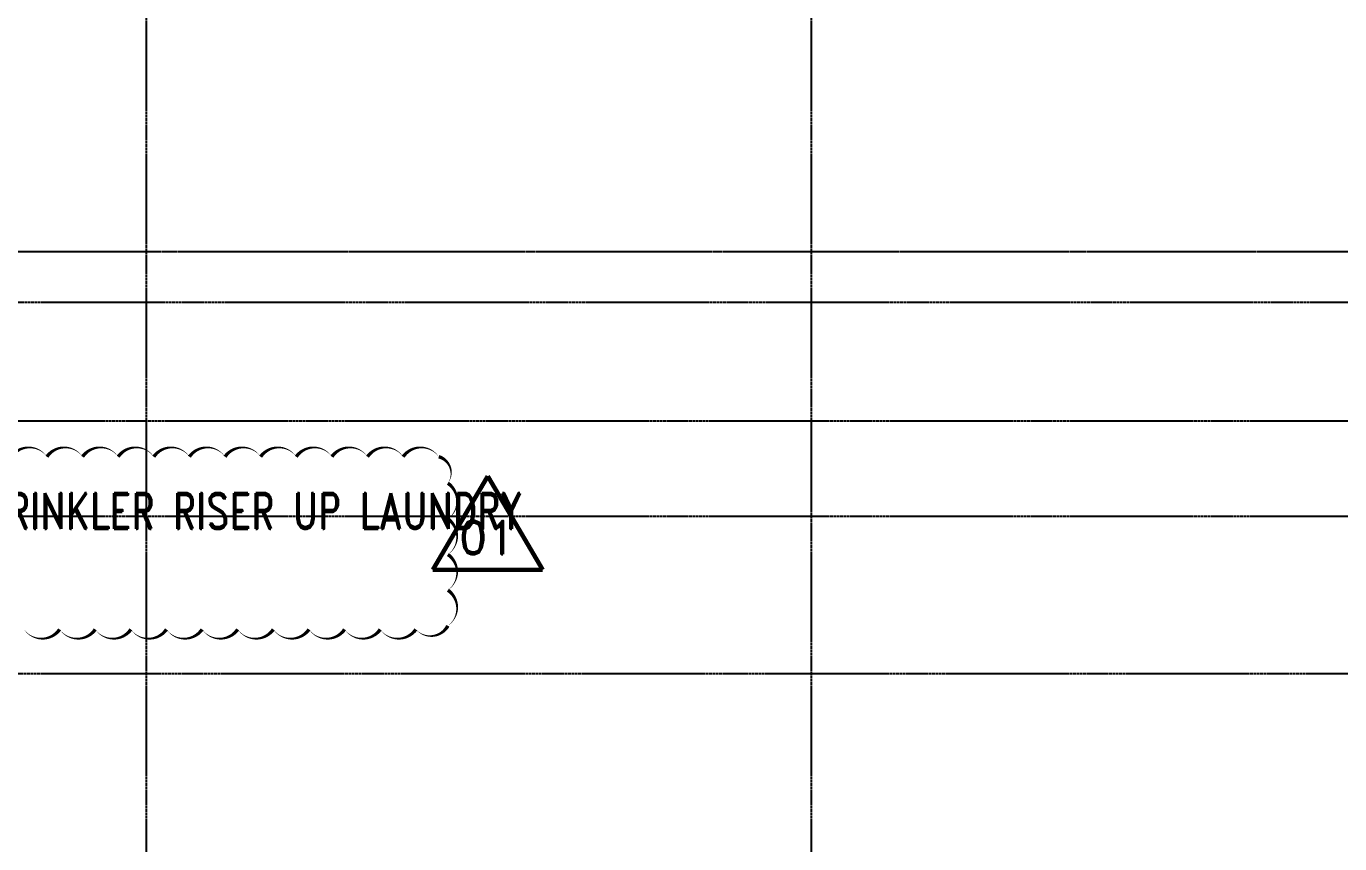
# Model space of a CAD drawing. Header units: inches. Extents: x -6955 to 13123, y -1334 to 3701.
# Drawn here: x 2073.2 to 2515.7, y 1990.3 to 2265.5 of the extents above; entities that cross this region are included whole.
import ezdxf
from ezdxf.enums import TextEntityAlignment as Align

# ---------------------------------------------------------------- set-up
doc = ezdxf.new("R2010")
doc.units = ezdxf.units.IN
doc.header["$MEASUREMENT"] = 0
doc.linetypes.add('CENTER2', pattern=[1.125, 0.75, -0.125, 0.125, -0.125])
doc.linetypes.add('DASHDOT2', pattern=[0.5, 0.25, -0.125, 0, -0.125])
for name, color, linetype in [('A-Grid(SmallScale)', 11, 'CENTER2'), ('details', 7, 'Continuous'), ('REVISION', 7, 'Continuous')]:
    doc.layers.add(name, color=color, linetype=linetype)
doc.layers.add('Zoning Envelope', color=7, linetype='DASHDOT2', true_color=0xaa0061)
doc.styles.add('PDA1', font='ROMAND', dxfattribs={"width": 0.755})
doc.styles.add('ROMAND', font='romand', dxfattribs={"height": 9})

# ---------------------------------------------------------------- blocks, each defined once
blk = doc.blocks.new('VV')
at = {"layer": 'REVISION', "const_width": 1.5}
for points in [[(6812.74, 2143.17), (6794.23, 2111.65)], [(6812.74, 2143.17), (6831.25, 2111.65)], [(6794.23, 2111.65), (6831.25, 2111.65)]]:
    blk.add_lwpolyline(points, dxfattribs=at)
at = {"layer": 'REVISION', "style": 'ROMAND'}
blk.add_attdef('REV', text='', height=11.17, dxfattribs=at).set_placement((6812.58, 2122.52), align=Align.MIDDLE)

msp = doc.modelspace()

# ---------------------------------------------------------------- linework, layer by layer
at = {"layer": 'A-Grid(SmallScale)'}
for p, q in [((2113.5897, 3132.3201), (2113.5897, 1223.6428)), ((2337.5897, 3132.3201), (2337.5897, 1223.6428)), ((3801.5897, 2189.5773), (-6.4103, 2189.5773)), ((11.8129, 2172.5773), (3801.5897, 2172.5773)), ((8.4747, 2132.5773), (3801.5897, 2132.5773)), ((8.4747, 2100.5773), (3801.5897, 2100.5773)), ((-6.4103, 2047.5773), (3801.5897, 2047.5773))]:
    msp.add_line(p, q, dxfattribs=at)
at = {"layer": 'REVISION'}
msp.add_lwpolyline([(2072.4542, 2062.4087, 0, 1.2, 0.52056705), (2084.4542, 2062.4087, 0, 1.2, 0.52056705), (2096.4542, 2062.4087, 0, 1.2, 0.52056705), (2108.4542, 2062.4087, 0, 1.2, 0.52056705), (2120.4542, 2062.4087, 0, 1.2, 0.52056705), (2132.4542, 2062.4087, 0, 1.2, 0.52056705), (2144.4542, 2062.4087, 0, 1.2, 0.52056705), (2156.4542, 2062.4087, 0, 1.2, 0.52056705), (2168.4542, 2062.4087, 0, 1.2, 0.52056705), (2180.4542, 2062.4087, 0, 1.2, 0.52056705), (2192.4542, 2062.4087, 0, 1.2, 0.52056705), (2204.4542, 2062.4087, 0, 1.2, 0.52056705), (2215.2422, 2063.6207, 0, 1.2, 0.52056705), (2215.2422, 2075.6207, 0, 1.2, 0.52056705), (2215.2422, 2087.6207, 0, 1.2, 0.52056705), (2215.2422, 2099.6207, 0, 1.2, 0.52056705), (2215.2422, 2111.6207, 0, 1.2, 0.52056705), (2212.1685, 2120.5469, 0, 1.2, 0.52056705), (2200.1685, 2120.5469, 0, 1.2, 0.52056705), (2188.1685, 2120.5469, 0, 1.2, 0.52056705), (2176.1685, 2120.5469, 0, 1.2, 0.52056705), (2164.1685, 2120.5469, 0, 1.2, 0.52056705), (2152.1685, 2120.5469, 0, 1.2, 0.52056705), (2140.1685, 2120.5469, 0, 1.2, 0.52056705), (2128.1685, 2120.5469, 0, 1.2, 0.52056705), (2116.1685, 2120.5469, 0, 1.2, 0.52056705), (2104.1685, 2120.5469, 0, 1.2, 0.52056705), (2092.1685, 2120.5469, 0, 1.2, 0.52056705), (2080.1685, 2120.5469, 0, 1.2, 0.52056705), (2068.1685, 2120.5469, 0, 1.2, 0.52056705)], format="xyseb", dxfattribs=at)
at = {"layer": 'Zoning Envelope'}
msp.add_lwpolyline([(3801.5897, 2189.5773), (733.5897, 2189.5773, 0.00042607), (600.2387, 2189.4637, 0.00155071), (-6.4103, 2186.6574, 0.00125497)], format="xyb", dxfattribs=at)

# ---------------------------------------------------------------- block references
at = {"layer": 'REVISION'}
msp.add_blockref('VV', (-4584.0564, -29.1755), dxfattribs=at).add_auto_attribs({'REV': '01'})

# ---------------------------------------------------------------- texts
at = {"layer": 'details', "insert": (2030.2116, 2076.2839), "char_height": 12, "width": 232.700925, "attachment_point": 7, "style": 'PDA1'}
msp.add_mtext('2" SPRINKLER RISER UP LAUNDRY CHUTE ', dxfattribs=at)

doc.saveas('drawing.dxf')
